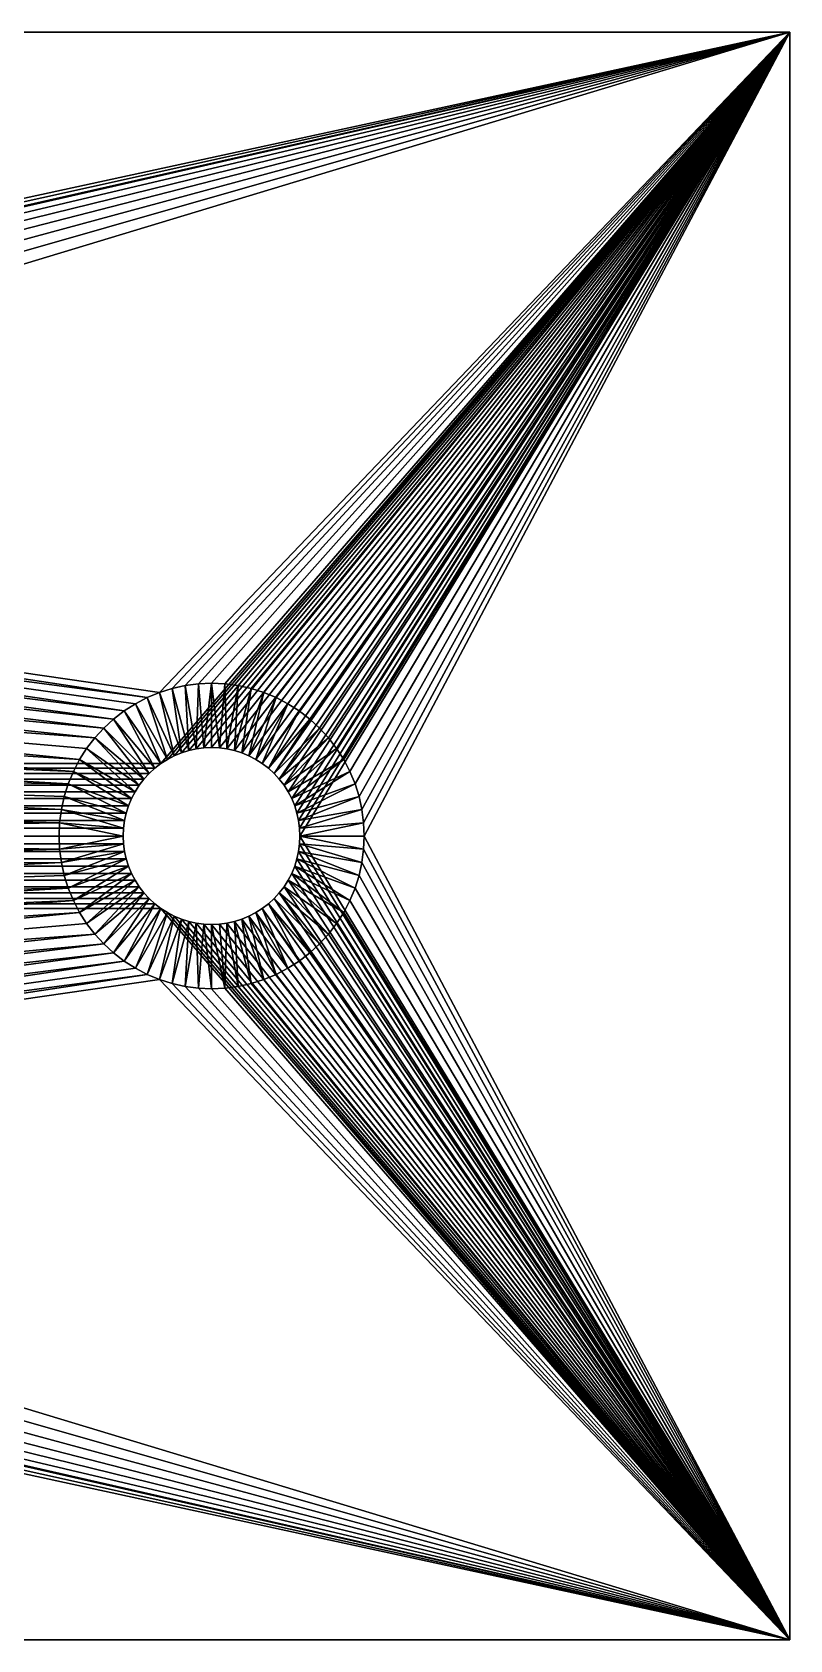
# Model space of a CAD drawing. Header units: millimetres. Extents: x -60 to 60, y -25 to 25.
# Drawn here: x 36.4 to 60, y -25 to 25 of the extents above; entities that cross this region are included whole.
import ezdxf

# ---------------------------------------------------------------- set-up
doc = ezdxf.new("R2010")
doc.units = ezdxf.units.MM
doc.layers.add('MODEL_3D', color=7, linetype='Continuous')

msp = doc.modelspace()

# ---------------------------------------------------------------- meshes
at = {"layer": 'MODEL_3D', "color": 7}
mesh = msp.add_polyface(dxfattribs=at)
corners = [(0, 12, 5), (-60, 25, 5), (-1.04587, 11.9543, 5), (-37.695, 2.00744, 5), (-11.5911, 3.10583, 5), (-11.2763, 4.10424, 5), (-37.8864, 2.375, 5), (-10.8757, 5.07142, 5), (-38.3613, 3.05324, 5), (-10.3923, 6, 5), (-38.6412, 3.35876, 5), (-9.82982, 6.88292, 5), (-38.9468, 3.63871, 5), (-9.19253, 7.71345, 5), (-39.2755, 3.89097, 5), (-8.48528, 8.48528, 5), (-39.9926, 4.30496, 5), (-7.71345, 9.19253, 5), (-6.88292, 9.82982, 5), (-6, 10.3923, 5), (-5.07142, 10.8757, 5), (-4.10424, 11.2763, 5), (-3.10583, 11.5911, 5), (-37.5365, 1.6246, 5), (-38.109, 2.72449, 5), (-2.08378, 11.8177, 5), (-40.4227, 2.25267, -5), (-60, 25, -5), (60, 25, -5), (-10.3923, 6, 13), (-10.8757, 5.07142, 13), (-9.19253, 7.71345, 13), (-9.82982, 6.88292, 13), (-11.2763, 4.10424, 13), (-11.5911, 3.10583, 13), (-4.46646, 1.2378, 13), (-11.8177, 2.08378, 5), (-11.8177, 2.08378, 13), (-8.48528, 8.48528, 13)]
mesh.append_faces([[corners[k] for k in face] for face in [(0, 1, 2), (3, 4, 5), (6, 5, 7), (8, 7, 9), (10, 9, 11), (12, 11, 13), (14, 13, 15), (16, 15, 17), (1, 17, 18), (1, 18, 19), (1, 19, 20), (1, 20, 21), (1, 21, 22), (4, 3, 23), (5, 6, 3), (7, 24, 6), (1, 22, 25), (2, 1, 25), (26, 27, 28), (1, 28, 27), (7, 29, 9), (29, 7, 30), (11, 31, 13), (31, 11, 32), (4, 33, 5), (33, 4, 34), (34, 35, 33), (36, 34, 4), (34, 36, 37), (38, 13, 31), (9, 32, 11), (32, 9, 29), (5, 30, 7), (30, 5, 33)]])
mesh = msp.add_polyface(dxfattribs=at)
corners = [(-60, 25, 5), (0, 12, 5), (60, 25, 5), (-1.04587, 11.9543, 5), (-2.08378, 11.8177, 13), (-1.04587, 11.9543, 13), (-2.08378, 11.8177, 5), (-3.10583, 11.5911, 13), (-3.10583, 11.5911, 5), (0, 12, 13), (-0.039616, 4.63463, 13), (0, 4.63636, 13), (-0.404085, 4.61872, 13), (-0.765781, 4.5711, 13), (-0.805096, 4.56593, 13), (-0.84381, 4.55734, 13), (-1.19998, 4.47838, 13), (-1.2378, 4.46646, 13), (-1.58573, 4.35676, 13), (-4.10424, 11.2763, 13), (-1.92278, 4.21715, 13), (-5.07142, 10.8757, 13), (-1.95941, 4.20197, 13), (-1.99458, 4.18366, 13), (-2.31818, 4.01521, 13), (-6, 10.3923, 13), (-2.62587, 3.81919, 13), (-6.88292, 9.82982, 13), (-2.65931, 3.79789, 13), (-2.69077, 3.77375, 13), (-2.9802, 3.55166, 13), (-4.10424, 11.2763, 5), (0, 5, 12), (-0.435779, 4.98097, 12), (-0.86824, 4.92404, 12), (-1.2941, 4.82963, 12), (-0.400916, 4.58249, 12), (-0.798781, 4.53012, 12)]
mesh.append_faces([[corners[k] for k in face] for face in [(0, 1, 2), (3, 4, 5), (4, 3, 6), (6, 7, 4), (7, 6, 8), (9, 10, 11), (9, 12, 10), (5, 12, 9), (12, 5, 13), (4, 13, 5), (13, 4, 14), (14, 4, 15), (15, 4, 16), (7, 16, 4), (16, 7, 17), (17, 7, 18), (19, 18, 7), (18, 19, 20), (21, 20, 19), (20, 21, 22), (22, 21, 23), (23, 21, 24), (24, 25, 26), (26, 27, 28), (28, 27, 29), (29, 27, 30), (8, 19, 7), (19, 8, 31), (1, 5, 9), (5, 1, 3), (32, 10, 33), (34, 15, 35), (13, 34, 33), (33, 36, 32), (34, 37, 33)]])
mesh = msp.add_polyface(dxfattribs=at)
corners = [(8.48528, 8.48528, 5), (39.9926, 4.30496, 5), (7.71345, 9.19253, 5), (11.5911, 3.10583, 5), (37.5365, 1.6246, 5), (37.695, 2.00744, 5), (11.2763, 4.10424, 5), (37.8864, 2.375, 5), (10.8757, 5.07142, 5), (38.109, 2.72449, 5), (38.3613, 3.05324, 5), (9.19253, 7.71345, 5), (39.2755, 3.89097, 5), (11.8177, 2.08378, 5), (10.3923, 6, 5), (38.6412, 3.35876, 5), (9.82982, 6.88292, 5), (38.9468, 3.63871, 5), (60, 25, 5), (6.88292, 9.82982, 5), (6, 10.3923, 5), (5.07142, 10.8757, 5), (4.10424, 11.2763, 5), (3.10583, 11.5911, 5), (2.08378, 11.8177, 5), (1.04587, 11.9543, 5), (0, 12, 5), (40.4227, 2.25267, -5), (-40.4227, 2.25267, -5), (60, 25, -5), (-60, 25, 5), (11.8177, 2.08378, 13), (11.5911, 3.10583, 13), (10.3923, 6, 13), (9.82982, 6.88292, 13), (11.2763, 4.10424, 13), (10.8757, 5.07142, 13), (4.46646, 1.2378, 13), (9.19253, 7.71345, 13)]
mesh.append_faces([[corners[k] for k in face] for face in [(0, 1, 2), (3, 4, 5), (6, 5, 7), (8, 7, 9), (8, 9, 10), (11, 12, 0), (4, 3, 13), (5, 6, 3), (7, 8, 6), (10, 14, 8), (15, 16, 14), (16, 17, 11), (18, 19, 2), (18, 20, 19), (18, 21, 20), (18, 22, 21), (18, 23, 22), (18, 24, 23), (18, 25, 24), (18, 26, 25), (27, 28, 29), (29, 30, 18), (31, 3, 32), (3, 31, 13), (33, 16, 34), (16, 33, 14), (35, 8, 36), (8, 35, 6), (36, 14, 33), (14, 36, 8), (32, 6, 35), (6, 32, 3), (37, 32, 35), (34, 11, 38), (11, 34, 16)]])
mesh = msp.add_polyface(dxfattribs=at)
corners = [(7.71345, 9.19253, 5), (40.3754, 4.46354, 5), (60, 25, 5), (39.9926, 4.30496, 5), (8.48528, 8.48528, 5), (39.625, 4.11362, 5), (39.2755, 3.89097, 5), (10.3923, 6, 5), (38.3613, 3.05324, 5), (38.6412, 3.35876, 5), (38.9468, 3.63871, 5), (9.82982, 6.88292, 5), (9.19253, 7.71345, 5), (38.109, 2.72449, 5), (38.3613, 3.05324, 1.8), (38.109, 2.72449, 1.8), (39.2755, 3.89097, 1.8), (40.4227, 2.25267, 1.8), (39.625, 4.11362, 1.8), (38.9468, 3.63871, 1.8), (40.2323, 2.10662, 1.8), (40.0555, 1.94454, 1.8), (38.6412, 3.35876, 1.8), (39.8934, 1.76767, 1.8), (39.7473, 1.57733, 1.8), (39.6184, 1.375, 1.8), (37.8864, 2.375, 1.8), (37.695, 2.00744, 1.8), (39.5077, 1.1622, 1.8), (37.8864, 2.375, 5), (37.695, 2.00744, 5), (37.5365, 1.6246, 5)]
mesh.append_faces([[corners[k] for k in face] for face in [(0, 1, 2), (1, 0, 3), (3, 4, 5), (5, 4, 6), (7, 8, 9), (10, 11, 9), (6, 12, 10), (13, 14, 8), (14, 13, 15), (16, 17, 18), (19, 20, 16), (20, 19, 21), (22, 21, 19), (21, 22, 23), (14, 23, 22), (23, 14, 24), (15, 24, 14), (24, 15, 25), (26, 25, 15), (27, 28, 26), (22, 10, 9), (10, 22, 19), (16, 5, 6), (5, 16, 18), (29, 15, 13), (15, 29, 26), (8, 22, 9), (22, 8, 14), (18, 3, 5), (30, 26, 29), (26, 30, 27), (19, 6, 10), (6, 19, 16), (31, 27, 30)]])
mesh = msp.add_polyface(dxfattribs=at)
corners = [(60, 25, 5), (42, 4.75, 5), (42.414, 4.73192, 5), (41.586, 4.73192, 5), (41.1752, 4.67784, 5), (40.7706, 4.58815, 5), (40.3754, 4.46354, 5), (42.4775, 2.70822, -5), (60, 25, -5), (42.7118, 2.6563, -5), (42.2397, 2.73954, -5), (42, 2.75, -5), (41.7603, 2.73954, -5), (41.5225, 2.70822, -5), (41.2882, 2.6563, -5), (41.0594, 2.58415, -5), (40.8378, 2.49235, -5), (40.625, 2.38157, -5), (40.4227, 2.25267, -5), (46.7319, 0.413989, 1.8), (46.6778, 0.824828, 5), (46.6778, 0.824828, 1.8), (46.7319, 0.413989, 5), (46.75, 0, 1.8), (46.75, 0, 5), (46.5881, 1.22939, 5), (46.5881, 1.22939, 1.8), (46.4635, 1.6246, 1.8), (46.305, 2.00744, 5), (46.305, 2.00744, 1.8), (46.4635, 1.6246, 5), (44.75, 0, 1.8), (44.7395, 0.239677, 1.8), (44.7082, 0.477532, 1.8), (44.6563, 0.711752, 1.8), (45.6387, 3.05324, 5), (45.891, 2.72449, 1.8), (45.891, 2.72449, 5), (46.1136, 2.375, 5), (46.1136, 2.375, 1.8)]
mesh.append_faces([[corners[k] for k in face] for face in [(0, 1, 2), (0, 3, 1), (0, 4, 3), (0, 5, 4), (0, 6, 5), (7, 8, 9), (10, 8, 7), (11, 8, 10), (12, 8, 11), (13, 8, 12), (14, 8, 13), (15, 8, 14), (16, 8, 15), (17, 8, 16), (18, 8, 17), (19, 20, 21), (20, 19, 22), (23, 22, 19), (22, 23, 24), (21, 25, 26), (25, 21, 20), (27, 28, 29), (28, 27, 30), (31, 23, 19), (32, 19, 21), (33, 21, 26), (34, 26, 27), (35, 36, 37), (29, 38, 39), (38, 29, 28), (26, 30, 27), (30, 26, 25), (39, 37, 36), (37, 39, 38)]])
mesh = msp.add_polyface(dxfattribs=at)
corners = [(60, 25, -5), (60, -25, 5), (60, -25, -5), (46.7319, -0.413989, 5), (46.75, 0, 5), (46.6778, -0.824828, 5), (46.5881, -1.22939, 5), (46.4635, -1.6246, 5), (46.305, -2.00744, 5), (46.1136, -2.375, 5), (45.891, -2.72449, 5), (45.6387, -3.05324, 5), (45.3588, -3.35876, 5), (45.0532, -3.63871, 5), (44.7245, -3.89097, 5), (44.375, -4.11362, 5), (44.0074, -4.30496, 5), (43.6246, -4.46354, 5), (43.2294, -4.58815, 5), (42.8248, -4.67784, 5), (42.414, -4.73192, 5), (44.7395, -0.239677, -5), (44.75, 0, -5), (44.7082, -0.477532, -5), (44.6563, -0.711752, -5), (44.5842, -0.940555, -5), (44.4923, -1.1622, -5), (44.3816, -1.375, -5), (44.2527, -1.57733, -5), (44.1066, -1.76767, -5), (43.9445, -1.94454, -5), (43.7677, -2.10662, -5), (43.5773, -2.25267, -5), (43.375, -2.38157, -5), (43.1622, -2.49235, -5), (42.9406, -2.58415, -5), (42.7118, -2.6563, -5), (42.4775, -2.70822, -5)]
mesh.append_faces([[corners[k] for k in face] for face in [(0, 1, 2), (3, 1, 4), (5, 1, 3), (6, 1, 5), (7, 1, 6), (8, 1, 7), (9, 1, 8), (10, 1, 9), (11, 1, 10), (12, 1, 11), (13, 1, 12), (14, 1, 13), (15, 1, 14), (16, 1, 15), (17, 1, 16), (18, 1, 17), (19, 1, 18), (20, 1, 19), (2, 21, 22), (2, 23, 21), (2, 24, 23), (2, 25, 24), (2, 26, 25), (2, 27, 26), (2, 28, 27), (2, 29, 28), (2, 30, 29), (2, 31, 30), (2, 32, 31), (2, 33, 32), (2, 34, 33), (2, 35, 34), (2, 36, 35), (2, 37, 36)]])
mesh = msp.add_polyface(dxfattribs=at)
corners = [(60, -25, 5), (60, 25, -5), (60, 25, 5), (46.75, 0, 5), (46.7319, 0.413989, 5), (46.6778, 0.824828, 5), (46.5881, 1.22939, 5), (46.4635, 1.6246, 5), (46.305, 2.00744, 5), (46.1136, 2.375, 5), (45.891, 2.72449, 5), (45.6387, 3.05324, 5), (45.3588, 3.35876, 5), (45.0532, 3.63871, 5), (44.7245, 3.89097, 5), (44.375, 4.11362, 5), (44.0074, 4.30496, 5), (43.6246, 4.46354, 5), (43.2294, 4.58815, 5), (42.8248, 4.67784, 5), (42.414, 4.73192, 5), (60, -25, -5), (44.75, 0, -5), (44.7395, 0.239677, -5), (44.7082, 0.477532, -5), (44.6563, 0.711752, -5), (44.5842, 0.940555, -5), (44.4923, 1.1622, -5), (44.3816, 1.375, -5), (44.2527, 1.57733, -5), (44.1066, 1.76767, -5), (43.9445, 1.94454, -5), (43.7677, 2.10662, -5), (43.5773, 2.25267, -5), (43.375, 2.38157, -5), (43.1622, 2.49235, -5), (42.9406, 2.58415, -5), (42.7118, 2.6563, -5)]
mesh.append_faces([[corners[k] for k in face] for face in [(0, 1, 2), (2, 3, 0), (2, 4, 3), (2, 5, 4), (2, 6, 5), (2, 7, 6), (2, 8, 7), (2, 9, 8), (2, 10, 9), (2, 11, 10), (2, 12, 11), (2, 13, 12), (2, 14, 13), (2, 15, 14), (2, 16, 15), (2, 17, 16), (2, 18, 17), (2, 19, 18), (2, 20, 19), (21, 22, 1), (23, 1, 22), (24, 1, 23), (25, 1, 24), (26, 1, 25), (27, 1, 26), (28, 1, 27), (29, 1, 28), (30, 1, 29), (31, 1, 30), (32, 1, 31), (33, 1, 32), (34, 1, 33), (35, 1, 34), (36, 1, 35), (37, 1, 36)]])
mesh = msp.add_polyface(dxfattribs=at)
corners = [(40.8378, 2.49235, -5), (41.0594, 2.58415, 1.8), (40.8378, 2.49235, 1.8), (41.0594, 2.58415, -5), (40.4227, 2.25267, -5), (40.625, 2.38157, 1.8), (40.4227, 2.25267, 1.8), (40.625, 2.38157, -5), (41.2882, 2.6563, 1.8), (41.2882, 2.6563, -5), (40.0555, 1.94454, -5), (40.2323, 2.10662, 1.8), (40.0555, 1.94454, 1.8), (40.2323, 2.10662, -5), (39.8934, 1.76767, 1.8), (39.8934, 1.76767, -5), (39.7473, 1.57733, 1.8), (39.7473, 1.57733, -5), (40.3754, 4.46354, 1.8), (40.7706, 4.58815, 5), (40.3754, 4.46354, 5), (40.7706, 4.58815, 1.8), (41.1752, 4.67784, 5), (41.1752, 4.67784, 1.8), (39.9926, 4.30496, 1.8), (39.9926, 4.30496, 5), (41.5225, 2.70822, 1.8), (39.625, 4.11362, 1.8), (39.2755, 3.89097, 1.8), (41.586, 4.73192, 5)]
mesh.append_faces([[corners[k] for k in face] for face in [(0, 1, 2), (1, 0, 3), (4, 5, 6), (5, 4, 7), (7, 2, 5), (2, 7, 0), (3, 8, 1), (8, 3, 9), (10, 11, 12), (11, 10, 13), (14, 10, 12), (10, 14, 15), (13, 6, 11), (6, 13, 4), (16, 15, 14), (15, 16, 17), (18, 19, 20), (19, 18, 21), (21, 22, 19), (22, 21, 23), (24, 20, 25), (20, 24, 18), (26, 23, 8), (21, 8, 23), (8, 21, 1), (18, 1, 21), (1, 18, 2), (24, 2, 18), (2, 24, 5), (27, 5, 24), (5, 27, 6), (6, 28, 11), (23, 29, 22), (25, 27, 24)]])
mesh = msp.add_polyface(dxfattribs=at)
corners = [(42.2397, 2.73954, -5), (42.4775, 2.70822, 1.8), (42.2397, 2.73954, 1.8), (42.4775, 2.70822, -5), (41.2882, 2.6563, -5), (41.5225, 2.70822, 1.8), (41.2882, 2.6563, 1.8), (41.5225, 2.70822, -5), (42.9406, 2.58415, -5), (43.1622, 2.49235, 1.8), (42.9406, 2.58415, 1.8), (42.7118, 2.6563, -5), (42.7118, 2.6563, 1.8), (42, 2.75, -5), (42, 2.75, 1.8), (41.7603, 2.73954, 1.8), (41.7603, 2.73954, -5), (42.414, 4.73192, 1.8), (42.8248, 4.67784, 5), (42.414, 4.73192, 5), (42.8248, 4.67784, 1.8), (43.2294, 4.58815, 1.8), (42, 4.75, 1.8), (41.586, 4.73192, 1.8), (41.1752, 4.67784, 1.8), (41.586, 4.73192, 5), (42, 4.75, 5), (43.2294, 4.58815, 5)]
mesh.append_faces([[corners[k] for k in face] for face in [(0, 1, 2), (1, 0, 3), (4, 5, 6), (5, 4, 7), (8, 9, 10), (11, 10, 12), (10, 11, 8), (3, 12, 1), (12, 3, 11), (13, 2, 14), (2, 13, 0), (7, 15, 5), (15, 7, 16), (16, 14, 15), (14, 16, 13), (17, 18, 19), (18, 17, 20), (12, 21, 20), (21, 12, 10), (20, 1, 12), (17, 1, 20), (17, 2, 1), (22, 2, 17), (22, 14, 2), (22, 15, 14), (23, 15, 22), (23, 5, 15), (24, 5, 23), (25, 24, 23), (22, 19, 26), (19, 22, 17), (20, 27, 18), (23, 26, 25), (26, 23, 22)]])
mesh = msp.add_polyface(dxfattribs=at)
corners = [(43.1622, 2.49235, 1.8), (42.9406, 2.58415, -5), (43.1622, 2.49235, -5), (43.375, 2.38157, 1.8), (43.375, 2.38157, -5), (43.5773, 2.25267, 1.8), (44.7245, 3.89097, 1.8), (45.0532, 3.63871, 5), (44.7245, 3.89097, 5), (45.0532, 3.63871, 1.8), (43.2294, 4.58815, 1.8), (43.6246, 4.46354, 5), (43.2294, 4.58815, 5), (43.6246, 4.46354, 1.8), (44.375, 4.11362, 1.8), (44.375, 4.11362, 5), (45.6387, 3.05324, 1.8), (45.3588, 3.35876, 5), (45.3588, 3.35876, 1.8), (45.6387, 3.05324, 5), (44.2527, 1.57733, 1.8), (45.891, 2.72449, 1.8), (44.1066, 1.76767, 1.8), (43.9445, 1.94454, 1.8), (43.7677, 2.10662, 1.8), (44.0074, 4.30496, 1.8), (42.9406, 2.58415, 1.8), (42.8248, 4.67784, 1.8), (44.0074, 4.30496, 5)]
mesh.append_faces([[corners[k] for k in face] for face in [(0, 1, 2), (2, 3, 0), (3, 2, 4), (4, 5, 3), (6, 7, 8), (7, 6, 9), (10, 11, 12), (11, 10, 13), (14, 8, 15), (8, 14, 6), (16, 17, 18), (17, 16, 19), (20, 21, 16), (22, 16, 18), (23, 18, 9), (24, 9, 6), (5, 6, 14), (3, 14, 25), (18, 23, 22), (9, 24, 23), (0, 25, 13), (6, 5, 24), (14, 3, 5), (26, 13, 10), (25, 0, 3), (13, 26, 0), (21, 19, 16), (9, 17, 7), (17, 9, 18), (12, 27, 10), (13, 28, 11), (28, 13, 25), (25, 15, 28), (15, 25, 14)]])
mesh = msp.add_polyface(dxfattribs=at)
corners = [(-37.2681, 0.413989, 5), (-12, 0, 5), (-11.9543, 1.04587, 5), (-37.3222, 0.824828, 5), (-11.8177, 2.08378, 5), (-37.4118, 1.22939, 5), (-11.5911, 3.10583, 5), (-37.25, 0, 5), (-37.5365, 1.6246, 5), (-39.2605, 0.239677, -5), (39.2605, 0.239677, -5), (-39.25, 0, -5), (-39.2918, 0.477532, -5), (39.2918, 0.477532, -5), (-39.3437, 0.711752, -5), (39.3437, 0.711752, -5), (-39.4158, 0.940555, -5), (39.4158, 0.940555, -5), (-39.5077, 1.1622, -5), (39.5077, 1.1622, -5), (-39.6184, 1.375, -5), (39.6184, 1.375, -5), (-39.7473, 1.57733, -5), (39.7473, 1.57733, -5), (-39.8934, 1.76767, -5), (39.8934, 1.76767, -5), (-40.0555, 1.94454, -5), (40.0555, 1.94454, -5), (-40.2323, 2.10662, -5), (40.2323, 2.10662, -5), (-40.4227, 2.25267, -5), (-11.8177, 2.08378, 13), (-11.9543, 1.04587, 13), (-4.63463, 0.039616, 13), (-4.61872, 0.404085, 13), (-4.46646, 1.2378, 13), (-11.5911, 3.10583, 13), (-4.47838, 1.19998, 13), (-4.55734, 0.84381, 13), (-4.56593, 0.805096, 13), (-4.5711, 0.765781, 13), (-12, 0, 13), (-4.63636, 0, 13), (-5, 0, 12), (-4.98097, 0.435779, 12), (-4.6, 0, 12)]
mesh.append_faces([[corners[k] for k in face] for face in [(0, 1, 2), (3, 2, 4), (5, 4, 6), (1, 0, 7), (2, 3, 0), (4, 5, 3), (6, 8, 5), (9, 10, 11), (12, 13, 9), (14, 15, 12), (16, 17, 14), (18, 19, 16), (20, 21, 18), (22, 23, 20), (24, 25, 22), (26, 25, 24), (27, 26, 28), (29, 28, 30), (2, 31, 4), (31, 2, 32), (32, 33, 34), (35, 36, 37), (37, 36, 38), (31, 38, 36), (38, 31, 39), (39, 31, 40), (40, 31, 34), (32, 34, 31), (41, 33, 32), (33, 41, 42), (1, 32, 2), (32, 1, 41), (33, 43, 44), (43, 45, 44)]])
mesh = msp.add_polyface(dxfattribs=at)
corners = [(37.2681, 0.413989, 5), (12, 0, 5), (37.25, 0, 5), (11.9543, 1.04587, 5), (37.3222, 0.824828, 5), (11.8177, 2.08378, 5), (37.4118, 1.22939, 5), (37.5365, 1.6246, 5), (-40.4227, 2.25267, -5), (40.4227, 2.25267, -5), (40.2323, 2.10662, -5), (-40.2323, 2.10662, -5), (40.0555, 1.94454, -5), (-40.0555, 1.94454, -5), (39.8934, 1.76767, -5), (-39.25, 0, -5), (39.2605, 0.239677, -5), (39.25, 0, -5), (-39.2605, 0.239677, -5), (39.2918, 0.477532, -5), (-39.2918, 0.477532, -5), (39.3437, 0.711752, -5), (-39.3437, 0.711752, -5), (39.4158, 0.940555, -5), (-39.4158, 0.940555, -5), (39.5077, 1.1622, -5), (-39.5077, 1.1622, -5), (39.6184, 1.375, -5), (-39.6184, 1.375, -5), (39.7473, 1.57733, -5), (-39.7473, 1.57733, -5), (11.9543, 1.04587, 13), (11.8177, 2.08378, 13), (12, 0, 13), (4.63463, 0.039616, 13), (4.61872, 0.404085, 13), (4.63636, 0, 13), (4.55734, 0.84381, 13), (11.5911, 3.10583, 13), (4.5711, 0.765781, 13), (4.56593, 0.805096, 13), (4.47838, 1.19998, 13), (4.46646, 1.2378, 13), (5, 0, 12), (4.98097, 0.435779, 12), (4.6, 0, 12), (4.58249, 0.400916, 12), (4.92404, 0.86824, 12)]
mesh.append_faces([[corners[k] for k in face] for face in [(0, 1, 2), (3, 0, 4), (5, 4, 6), (5, 6, 7), (0, 3, 1), (4, 5, 3), (8, 9, 10), (11, 10, 12), (13, 12, 14), (15, 16, 17), (16, 18, 19), (19, 20, 21), (21, 22, 23), (23, 24, 25), (25, 26, 27), (27, 28, 29), (29, 30, 14), (31, 5, 32), (5, 31, 3), (33, 3, 31), (3, 33, 1), (34, 33, 31), (35, 31, 32), (33, 34, 36), (37, 32, 38), (31, 35, 34), (32, 39, 35), (32, 40, 39), (32, 37, 40), (38, 41, 37), (38, 42, 41), (43, 34, 44), (45, 43, 44), (46, 44, 47)]])
mesh = msp.add_polyface(dxfattribs=at)
corners = [(44.7395, 0.239677, -5), (44.7082, 0.477532, 1.8), (44.7082, 0.477532, -5), (44.7395, 0.239677, 1.8), (44.75, 0, -5), (44.75, 0, 1.8), (44.6563, 0.711752, 1.8), (44.6563, 0.711752, -5), (44.3816, 1.375, -5), (44.2527, 1.57733, 1.8), (44.2527, 1.57733, -5), (44.3816, 1.375, 1.8), (44.5842, 0.940555, 1.8), (44.5842, 0.940555, -5), (44.1066, 1.76767, 1.8), (44.1066, 1.76767, -5), (44.4923, 1.1622, 1.8), (44.4923, 1.1622, -5), (43.9445, 1.94454, 1.8), (43.9445, 1.94454, -5), (43.7677, 2.10662, -5), (43.7677, 2.10662, 1.8), (43.5773, 2.25267, -5), (43.5773, 2.25267, 1.8), (43.375, 2.38157, -5), (46.4635, 1.6246, 1.8), (46.305, 2.00744, 1.8), (46.1136, 2.375, 1.8), (45.891, 2.72449, 1.8), (46.7319, 0.413989, 1.8), (46.6778, 0.824828, 1.8), (46.5881, 1.22939, 1.8), (45.6387, 3.05324, 1.8)]
mesh.append_faces([[corners[k] for k in face] for face in [(0, 1, 2), (1, 0, 3), (4, 3, 0), (3, 4, 5), (2, 6, 7), (6, 2, 1), (8, 9, 10), (9, 8, 11), (7, 12, 13), (12, 7, 6), (10, 14, 15), (14, 10, 9), (13, 16, 17), (16, 13, 12), (15, 18, 19), (18, 15, 14), (20, 18, 21), (18, 20, 19), (22, 21, 23), (21, 22, 20), (17, 11, 8), (11, 17, 16), (23, 24, 22), (12, 25, 26), (16, 26, 27), (11, 27, 28), (29, 3, 5), (30, 1, 3), (31, 6, 1), (25, 12, 6), (26, 16, 12), (27, 11, 16), (28, 9, 11), (32, 14, 9)]])
mesh = msp.add_polyface(dxfattribs=at)
corners = [(39.2605, 0.239677, 1.8), (39.2918, 0.477532, -5), (39.2918, 0.477532, 1.8), (39.2605, 0.239677, -5), (39.3437, 0.711752, -5), (39.3437, 0.711752, 1.8), (39.5077, 1.1622, 1.8), (39.6184, 1.375, -5), (39.6184, 1.375, 1.8), (39.5077, 1.1622, -5), (39.4158, 0.940555, 1.8), (39.4158, 0.940555, -5), (39.7473, 1.57733, -5), (39.7473, 1.57733, 1.8), (39.25, 0, 1.8), (39.25, 0, -5), (37.2681, 0.413989, 5), (37.3222, 0.824828, 1.8), (37.3222, 0.824828, 5), (37.2681, 0.413989, 1.8), (37.25, 0, 5), (37.25, 0, 1.8), (37.8864, 2.375, 1.8), (37.695, 2.00744, 1.8), (37.5365, 1.6246, 1.8), (37.4118, 1.22939, 1.8), (37.4118, 1.22939, 5), (37.5365, 1.6246, 5)]
mesh.append_faces([[corners[k] for k in face] for face in [(0, 1, 2), (1, 0, 3), (2, 4, 5), (4, 2, 1), (6, 7, 8), (7, 6, 9), (10, 9, 6), (9, 10, 11), (8, 12, 13), (12, 8, 7), (14, 3, 0), (3, 14, 15), (5, 11, 10), (11, 5, 4), (16, 17, 18), (17, 16, 19), (20, 19, 16), (19, 20, 21), (8, 22, 6), (6, 23, 10), (24, 10, 23), (10, 24, 5), (25, 5, 24), (5, 25, 2), (17, 2, 25), (2, 17, 0), (19, 0, 17), (0, 19, 14), (21, 14, 19), (18, 25, 26), (25, 18, 17), (26, 24, 27), (24, 26, 25), (23, 27, 24)]])
mesh = msp.add_polyface(dxfattribs=at)
corners = [(-37.2681, -0.413989, 5), (-12, 0, 5), (-37.25, 0, 5), (-11.9543, -1.04587, 5), (-37.3222, -0.824828, 5), (-11.8177, -2.08378, 5), (-37.4118, -1.22939, 5), (-11.5911, -3.10583, 5), (-37.5365, -1.6246, 5), (-40.2323, -2.10662, -5), (40.2323, -2.10662, -5), (-40.4227, -2.25267, -5), (39.2605, -0.239677, -5), (-39.2605, -0.239677, -5), (-39.25, 0, -5), (39.2918, -0.477532, -5), (-39.2918, -0.477532, -5), (39.3437, -0.711752, -5), (-39.3437, -0.711752, -5), (39.4158, -0.940555, -5), (-39.4158, -0.940555, -5), (39.5077, -1.1622, -5), (-39.5077, -1.1622, -5), (39.6184, -1.375, -5), (-39.6184, -1.375, -5), (39.7473, -1.57733, -5), (-39.7473, -1.57733, -5), (39.8934, -1.76767, -5), (-39.8934, -1.76767, -5), (-40.0555, -1.94454, -5), (40.0555, -1.94454, -5), (-11.5911, -3.10583, 13), (-4.46646, -1.2378, 13), (-4.47838, -1.19998, 13), (-4.55734, -0.84381, 13), (-11.8177, -2.08378, 13), (-4.56593, -0.805096, 13), (-4.5711, -0.765781, 13), (-4.61872, -0.404085, 13), (-12, 0, 13), (-4.63463, -0.039616, 13), (-4.63636, 0, 13), (-11.9543, -1.04587, 13), (-5, 0, 12), (-4.98097, -0.435779, 12), (-4.6, 0, 12)]
mesh.append_faces([[corners[k] for k in face] for face in [(0, 1, 2), (1, 0, 3), (4, 3, 0), (3, 4, 5), (6, 5, 4), (5, 6, 7), (8, 7, 6), (9, 10, 11), (12, 13, 14), (15, 16, 13), (17, 18, 16), (19, 20, 18), (21, 22, 20), (23, 24, 22), (25, 26, 24), (27, 28, 26), (27, 29, 28), (29, 30, 9), (31, 32, 33), (31, 33, 34), (35, 34, 36), (35, 36, 37), (35, 37, 38), (39, 40, 41), (40, 42, 38), (34, 35, 31), (38, 42, 35), (40, 39, 42), (3, 39, 1), (39, 3, 42), (5, 42, 3), (42, 5, 35), (43, 40, 44), (45, 43, 44)]])
mesh = msp.add_polyface(dxfattribs=at)
corners = [(12, 0, 5), (37.2681, -0.413989, 5), (37.25, 0, 5), (11.9543, -1.04587, 5), (37.3222, -0.824828, 5), (11.8177, -2.08378, 5), (37.4118, -1.22939, 5), (37.5365, -1.6246, 5), (40.4227, -2.25267, -5), (-40.4227, -2.25267, -5), (40.2323, -2.10662, -5), (39.2605, -0.239677, -5), (-39.25, 0, -5), (39.25, 0, -5), (-39.2605, -0.239677, -5), (39.2918, -0.477532, -5), (-39.2918, -0.477532, -5), (39.3437, -0.711752, -5), (-39.3437, -0.711752, -5), (39.4158, -0.940555, -5), (-39.4158, -0.940555, -5), (39.5077, -1.1622, -5), (-39.5077, -1.1622, -5), (39.6184, -1.375, -5), (-39.6184, -1.375, -5), (39.7473, -1.57733, -5), (-39.7473, -1.57733, -5), (39.8934, -1.76767, -5), (-40.2323, -2.10662, -5), (40.0555, -1.94454, -5), (-40.0555, -1.94454, -5), (11.9543, -1.04587, 13), (12, 0, 13), (11.8177, -2.08378, 13), (4.63463, -0.039616, 13), (4.63636, 0, 13), (4.61872, -0.404085, 13), (4.5711, -0.765781, 13), (4.56593, -0.805096, 13), (4.55734, -0.84381, 13), (11.5911, -3.10583, 13), (4.47838, -1.19998, 13), (4.46646, -1.2378, 13), (5, 0, 12), (4.98097, -0.435779, 12), (4.6, 0, 12), (4.58249, -0.400916, 12), (4.92404, -0.86824, 12)]
mesh.append_faces([[corners[k] for k in face] for face in [(0, 1, 2), (3, 1, 0), (1, 3, 4), (5, 4, 3), (4, 5, 6), (6, 5, 7), (8, 9, 10), (11, 12, 13), (14, 11, 15), (16, 15, 17), (18, 17, 19), (20, 19, 21), (22, 21, 23), (24, 23, 25), (26, 25, 27), (10, 28, 29), (29, 30, 27), (31, 0, 32), (0, 31, 3), (33, 3, 31), (3, 33, 5), (34, 32, 35), (32, 34, 31), (36, 31, 34), (31, 36, 33), (37, 33, 36), (38, 33, 37), (39, 33, 38), (33, 39, 40), (41, 40, 39), (42, 40, 41), (34, 43, 44), (43, 45, 44), (44, 46, 47)]])
mesh = msp.add_polyface(dxfattribs=at)
corners = [(39.5077, -1.1622, 1.8), (39.4158, -0.940555, -5), (39.4158, -0.940555, 1.8), (39.5077, -1.1622, -5), (39.2918, -0.477532, 1.8), (39.2605, -0.239677, -5), (39.2605, -0.239677, 1.8), (39.2918, -0.477532, -5), (39.3437, -0.711752, 1.8), (39.3437, -0.711752, -5), (39.6184, -1.375, 1.8), (39.6184, -1.375, -5), (39.25, 0, -5), (39.25, 0, 1.8), (39.7473, -1.57733, 1.8), (39.7473, -1.57733, -5), (37.4118, -1.22939, 5), (37.3222, -0.824828, 1.8), (37.3222, -0.824828, 5), (37.4118, -1.22939, 1.8), (37.2681, -0.413989, 1.8), (37.2681, -0.413989, 5), (37.25, 0, 1.8), (37.25, 0, 5), (37.8864, -2.375, 1.8), (37.695, -2.00744, 1.8), (37.5365, -1.6246, 1.8), (37.5365, -1.6246, 5), (37.695, -2.00744, 5)]
mesh.append_faces([[corners[k] for k in face] for face in [(0, 1, 2), (1, 0, 3), (4, 5, 6), (5, 4, 7), (8, 7, 4), (7, 8, 9), (2, 9, 8), (9, 2, 1), (10, 3, 0), (3, 10, 11), (6, 12, 13), (12, 6, 5), (14, 11, 10), (11, 14, 15), (16, 17, 18), (17, 16, 19), (18, 20, 21), (20, 18, 17), (21, 22, 23), (22, 21, 20), (24, 10, 0), (25, 0, 2), (26, 2, 8), (19, 8, 4), (17, 4, 6), (20, 6, 13), (2, 26, 25), (8, 19, 26), (4, 17, 19), (6, 20, 17), (13, 22, 20), (27, 19, 16), (19, 27, 26), (28, 26, 27)]])
mesh = msp.add_polyface(dxfattribs=at)
corners = [(42, -4.75, 5), (60, -25, 5), (42.414, -4.73192, 5), (41.586, -4.73192, 5), (41.1752, -4.67784, 5), (40.7706, -4.58815, 5), (40.3754, -4.46354, 5), (60, -25, -5), (42.2397, -2.73954, -5), (42.4775, -2.70822, -5), (42, -2.75, -5), (41.7603, -2.73954, -5), (41.5225, -2.70822, -5), (41.2882, -2.6563, -5), (41.0594, -2.58415, -5), (40.8378, -2.49235, -5), (40.625, -2.38157, -5), (40.4227, -2.25267, -5), (46.4635, -1.6246, 1.8), (46.5881, -1.22939, 5), (46.5881, -1.22939, 1.8), (46.4635, -1.6246, 5), (46.7319, -0.413989, 1.8), (46.75, 0, 5), (46.75, 0, 1.8), (46.7319, -0.413989, 5), (45.6387, -3.05324, 1.8), (45.891, -2.72449, 5), (45.891, -2.72449, 1.8), (46.1136, -2.375, 5), (46.1136, -2.375, 1.8), (46.305, -2.00744, 5), (46.305, -2.00744, 1.8), (44.75, 0, 1.8), (44.7395, -0.239677, 1.8), (46.6778, -0.824828, 1.8), (44.7082, -0.477532, 1.8), (44.6563, -0.711752, 1.8), (44.5842, -0.940555, 1.8), (46.6778, -0.824828, 5)]
mesh.append_faces([[corners[k] for k in face] for face in [(0, 1, 2), (3, 1, 0), (4, 1, 3), (5, 1, 4), (6, 1, 5), (7, 8, 9), (7, 10, 8), (7, 11, 10), (7, 12, 11), (7, 13, 12), (7, 14, 13), (7, 15, 14), (7, 16, 15), (7, 17, 16), (18, 19, 20), (19, 18, 21), (22, 23, 24), (23, 22, 25), (26, 27, 28), (28, 29, 30), (29, 28, 27), (30, 31, 32), (31, 30, 29), (24, 33, 22), (22, 34, 35), (35, 36, 20), (20, 37, 18), (18, 38, 32), (20, 39, 35), (39, 20, 19), (35, 25, 22), (25, 35, 39), (32, 21, 18), (21, 32, 31)]])
mesh = msp.add_polyface(dxfattribs=at)
corners = [(44.7395, -0.239677, -5), (44.75, 0, 1.8), (44.75, 0, -5), (44.7395, -0.239677, 1.8), (44.4923, -1.1622, -5), (44.5842, -0.940555, 1.8), (44.5842, -0.940555, -5), (44.4923, -1.1622, 1.8), (44.7082, -0.477532, -5), (44.7082, -0.477532, 1.8), (43.9445, -1.94454, -5), (44.1066, -1.76767, 1.8), (44.1066, -1.76767, -5), (43.9445, -1.94454, 1.8), (43.5773, -2.25267, -5), (43.375, -2.38157, 1.8), (43.5773, -2.25267, 1.8), (43.375, -2.38157, -5), (44.6563, -0.711752, -5), (44.6563, -0.711752, 1.8), (44.2527, -1.57733, 1.8), (44.2527, -1.57733, -5), (44.3816, -1.375, 1.8), (44.3816, -1.375, -5), (43.7677, -2.10662, -5), (43.7677, -2.10662, 1.8), (46.7319, -0.413989, 1.8), (46.6778, -0.824828, 1.8), (46.5881, -1.22939, 1.8), (46.4635, -1.6246, 1.8), (46.305, -2.00744, 1.8), (46.1136, -2.375, 1.8), (45.891, -2.72449, 1.8), (45.6387, -3.05324, 1.8)]
mesh.append_faces([[corners[k] for k in face] for face in [(0, 1, 2), (1, 0, 3), (4, 5, 6), (5, 4, 7), (8, 3, 0), (3, 8, 9), (10, 11, 12), (11, 10, 13), (14, 15, 16), (15, 14, 17), (18, 9, 8), (9, 18, 19), (12, 20, 21), (20, 12, 11), (6, 19, 18), (19, 6, 5), (21, 22, 23), (22, 21, 20), (24, 16, 25), (16, 24, 14), (23, 7, 4), (7, 23, 22), (10, 25, 13), (25, 10, 24), (3, 26, 1), (9, 27, 3), (19, 28, 9), (5, 29, 19), (7, 30, 5), (30, 7, 31), (22, 31, 7), (31, 22, 32), (20, 32, 22), (11, 33, 20)]])
mesh = msp.add_polyface(dxfattribs=at)
corners = [(-60, -25, 5), (0, -12, 5), (-1.04587, -11.9543, 5), (-2.08378, -11.8177, 5), (-37.695, -2.00744, 5), (-11.5911, -3.10583, 5), (-37.5365, -1.6246, 5), (-11.2763, -4.10424, 5), (-37.8864, -2.375, 5), (-10.8757, -5.07142, 5), (-38.109, -2.72449, 5), (-38.3613, -3.05324, 5), (-10.3923, -6, 5), (-38.6412, -3.35876, 5), (-9.82982, -6.88292, 5), (-38.9468, -3.63871, 5), (-9.19253, -7.71345, 5), (-39.2755, -3.89097, 5), (-8.48528, -8.48528, 5), (-39.9926, -4.30496, 5), (-7.71345, -9.19253, 5), (-6.88292, -9.82982, 5), (-6, -10.3923, 5), (-5.07142, -10.8757, 5), (-4.10424, -11.2763, 5), (-3.10583, -11.5911, 5), (-60, -25, -5), (-40.4227, -2.25267, -5), (60, -25, -5), (60, -25, 5), (-11.2763, -4.10424, 13), (-10.8757, -5.07142, 13), (-9.82982, -6.88292, 13), (-9.19253, -7.71345, 13), (-10.3923, -6, 13), (-11.8177, -2.08378, 13), (-11.8177, -2.08378, 5), (-11.5911, -3.10583, 13), (-4.46646, -1.2378, 13)]
mesh.append_faces([[corners[k] for k in face] for face in [(0, 1, 2), (0, 2, 3), (4, 5, 6), (5, 4, 7), (8, 7, 4), (7, 8, 9), (10, 9, 8), (11, 9, 10), (9, 11, 12), (12, 13, 14), (14, 15, 16), (16, 17, 18), (18, 19, 20), (20, 0, 21), (21, 0, 22), (22, 0, 23), (23, 0, 24), (25, 0, 3), (24, 0, 25), (26, 27, 28), (26, 29, 0), (9, 30, 7), (30, 9, 31), (16, 32, 14), (32, 16, 33), (14, 34, 12), (34, 14, 32), (12, 31, 9), (31, 12, 34), (5, 35, 36), (35, 5, 37), (38, 37, 30), (7, 37, 5), (37, 7, 30)]])
mesh = msp.add_polyface(dxfattribs=at)
corners = [(11.5911, -3.10583, 5), (37.5365, -1.6246, 5), (11.8177, -2.08378, 5), (37.695, -2.00744, 5), (11.2763, -4.10424, 5), (37.8864, -2.375, 5), (10.8757, -5.07142, 5), (38.109, -2.72449, 5), (10.3923, -6, 5), (38.3613, -3.05324, 5), (9.82982, -6.88292, 5), (38.6412, -3.35876, 5), (38.9468, -3.63871, 5), (9.19253, -7.71345, 5), (39.2755, -3.89097, 5), (8.48528, -8.48528, 5), (39.9926, -4.30496, 5), (7.71345, -9.19253, 5), (6.88292, -9.82982, 5), (60, -25, 5), (6, -10.3923, 5), (5.07142, -10.8757, 5), (4.10424, -11.2763, 5), (3.10583, -11.5911, 5), (2.08378, -11.8177, 5), (1.04587, -11.9543, 5), (0, -12, 5), (-40.4227, -2.25267, -5), (40.4227, -2.25267, -5), (60, -25, -5), (-60, -25, -5), (11.5911, -3.10583, 13), (11.8177, -2.08378, 13), (10.3923, -6, 13), (10.8757, -5.07142, 13), (11.2763, -4.10424, 13), (9.19253, -7.71345, 13), (9.82982, -6.88292, 13), (4.46646, -1.2378, 13)]
mesh.append_faces([[corners[k] for k in face] for face in [(0, 1, 2), (1, 0, 3), (4, 3, 0), (3, 4, 5), (6, 5, 4), (5, 6, 7), (8, 9, 6), (10, 11, 8), (12, 10, 13), (14, 13, 15), (16, 15, 17), (18, 19, 17), (20, 19, 18), (21, 19, 20), (22, 19, 21), (23, 19, 22), (24, 19, 23), (25, 19, 24), (26, 19, 25), (27, 28, 29), (19, 30, 29), (31, 2, 32), (2, 31, 0), (33, 6, 34), (6, 33, 8), (34, 4, 35), (4, 34, 6), (36, 10, 37), (10, 36, 13), (37, 8, 33), (8, 37, 10), (31, 38, 35), (35, 0, 31), (0, 35, 4)]])
mesh = msp.add_polyface(dxfattribs=at)
corners = [(7.71345, -9.19253, 5), (40.3754, -4.46354, 5), (39.9926, -4.30496, 5), (8.48528, -8.48528, 5), (39.625, -4.11362, 5), (39.2755, -3.89097, 5), (9.19253, -7.71345, 5), (38.9468, -3.63871, 5), (9.82982, -6.88292, 5), (38.6412, -3.35876, 5), (38.109, -2.72449, 5), (10.8757, -5.07142, 5), (38.3613, -3.05324, 5), (10.3923, -6, 5), (60, -25, 5), (38.3613, -3.05324, 1.8), (38.6412, -3.35876, 1.8), (38.109, -2.72449, 1.8), (37.8864, -2.375, 5), (37.695, -2.00744, 1.8), (37.695, -2.00744, 5), (37.8864, -2.375, 1.8), (38.9468, -3.63871, 1.8), (40.2323, -2.10662, 1.8), (40.0555, -1.94454, 1.8), (39.8934, -1.76767, 1.8), (39.7473, -1.57733, 1.8), (39.6184, -1.375, 1.8), (39.2755, -3.89097, 1.8), (39.5077, -1.1622, 1.8), (39.625, -4.11362, 1.8), (39.9926, -4.30496, 1.8), (37.5365, -1.6246, 1.8)]
mesh.append_faces([[corners[k] for k in face] for face in [(0, 1, 2), (3, 2, 4), (3, 4, 5), (6, 5, 7), (8, 7, 9), (10, 11, 12), (12, 13, 9), (1, 0, 14), (9, 15, 12), (15, 9, 16), (12, 17, 10), (17, 12, 15), (18, 19, 20), (19, 18, 21), (10, 21, 18), (21, 10, 17), (22, 9, 7), (9, 22, 16), (22, 23, 24), (16, 24, 25), (15, 25, 26), (17, 26, 27), (23, 22, 28), (24, 16, 22), (25, 15, 16), (26, 17, 15), (27, 21, 17), (29, 19, 21), (30, 5, 4), (5, 30, 28), (4, 31, 30), (32, 20, 19), (28, 7, 5), (7, 28, 22)]])
mesh = msp.add_polyface(dxfattribs=at)
corners = [(41.2882, -2.6563, -5), (41.0594, -2.58415, 1.8), (41.2882, -2.6563, 1.8), (41.0594, -2.58415, -5), (40.8378, -2.49235, -5), (40.625, -2.38157, 1.8), (40.8378, -2.49235, 1.8), (40.625, -2.38157, -5), (40.2323, -2.10662, -5), (40.0555, -1.94454, 1.8), (40.2323, -2.10662, 1.8), (40.0555, -1.94454, -5), (39.8934, -1.76767, 1.8), (39.7473, -1.57733, -5), (39.7473, -1.57733, 1.8), (39.8934, -1.76767, -5), (40.4227, -2.25267, -5), (40.4227, -2.25267, 1.8), (40.3754, -4.46354, 1.8), (39.9926, -4.30496, 5), (40.3754, -4.46354, 5), (39.9926, -4.30496, 1.8), (40.7706, -4.58815, 1.8), (41.1752, -4.67784, 1.8), (39.625, -4.11362, 1.8), (39.2755, -3.89097, 1.8), (41.1752, -4.67784, 5), (41.586, -4.73192, 1.8), (40.7706, -4.58815, 5), (39.625, -4.11362, 5)]
mesh.append_faces([[corners[k] for k in face] for face in [(0, 1, 2), (1, 0, 3), (4, 5, 6), (5, 4, 7), (8, 9, 10), (9, 8, 11), (12, 13, 14), (13, 12, 15), (9, 15, 12), (15, 9, 11), (3, 6, 1), (6, 3, 4), (16, 10, 17), (10, 16, 8), (7, 17, 5), (17, 7, 16), (18, 19, 20), (19, 18, 21), (22, 2, 1), (18, 1, 6), (2, 22, 23), (21, 6, 5), (24, 5, 17), (1, 18, 22), (25, 17, 10), (6, 21, 18), (5, 24, 21), (17, 25, 24), (26, 27, 23), (22, 20, 28), (20, 22, 18), (23, 28, 26), (28, 23, 22), (21, 29, 19)]])
mesh = msp.add_polyface(dxfattribs=at)
corners = [(43.1622, -2.49235, -5), (42.9406, -2.58415, 1.8), (43.1622, -2.49235, 1.8), (42.9406, -2.58415, -5), (43.375, -2.38157, -5), (43.375, -2.38157, 1.8), (44.7245, -3.89097, 1.8), (44.375, -4.11362, 5), (44.7245, -3.89097, 5), (44.375, -4.11362, 1.8), (45.891, -2.72449, 5), (45.6387, -3.05324, 1.8), (45.6387, -3.05324, 5), (45.0532, -3.63871, 1.8), (45.0532, -3.63871, 5), (44.0074, -4.30496, 1.8), (43.6246, -4.46354, 5), (44.0074, -4.30496, 5), (43.6246, -4.46354, 1.8), (45.891, -2.72449, 1.8), (44.2527, -1.57733, 1.8), (44.1066, -1.76767, 1.8), (45.3588, -3.35876, 1.8), (43.9445, -1.94454, 1.8), (43.7677, -2.10662, 1.8), (43.5773, -2.25267, 1.8), (43.2294, -4.58815, 1.8), (43.2294, -4.58815, 5), (45.3588, -3.35876, 5), (42.8248, -4.67784, 5)]
mesh.append_faces([[corners[k] for k in face] for face in [(0, 1, 2), (1, 0, 3), (4, 2, 5), (2, 4, 0), (6, 7, 8), (7, 6, 9), (10, 11, 12), (13, 8, 14), (8, 13, 6), (15, 16, 17), (16, 15, 18), (19, 20, 11), (11, 21, 22), (23, 22, 21), (22, 23, 13), (24, 13, 23), (13, 24, 6), (25, 6, 24), (6, 25, 9), (5, 9, 25), (9, 5, 15), (2, 15, 5), (15, 2, 18), (1, 18, 2), (18, 1, 26), (18, 27, 16), (27, 18, 26), (22, 14, 28), (14, 22, 13), (26, 29, 27), (9, 17, 7), (17, 9, 15), (22, 12, 11), (12, 22, 28)]])
mesh = msp.add_polyface(dxfattribs=at)
corners = [(42.9406, -2.58415, -5), (42.7118, -2.6563, 1.8), (42.9406, -2.58415, 1.8), (42.7118, -2.6563, -5), (42.4775, -2.70822, 1.8), (42.4775, -2.70822, -5), (41.7603, -2.73954, -5), (41.5225, -2.70822, 1.8), (41.7603, -2.73954, 1.8), (41.5225, -2.70822, -5), (42.2397, -2.73954, 1.8), (42.2397, -2.73954, -5), (42, -2.75, -5), (42, -2.75, 1.8), (41.2882, -2.6563, 1.8), (41.2882, -2.6563, -5), (42.414, -4.73192, 1.8), (42, -4.75, 5), (42.414, -4.73192, 5), (42, -4.75, 1.8), (42.8248, -4.67784, 1.8), (42.8248, -4.67784, 5), (43.2294, -4.58815, 1.8), (41.586, -4.73192, 1.8), (41.1752, -4.67784, 1.8), (41.1752, -4.67784, 5), (41.586, -4.73192, 5)]
mesh.append_faces([[corners[k] for k in face] for face in [(0, 1, 2), (1, 0, 3), (3, 4, 1), (4, 3, 5), (6, 7, 8), (7, 6, 9), (5, 10, 4), (10, 5, 11), (12, 8, 13), (8, 12, 6), (9, 14, 7), (14, 9, 15), (11, 13, 10), (13, 11, 12), (16, 17, 18), (17, 16, 19), (20, 18, 21), (18, 20, 16), (1, 22, 2), (22, 1, 20), (4, 20, 1), (4, 16, 20), (10, 16, 4), (13, 16, 10), (13, 19, 16), (8, 19, 13), (8, 23, 19), (7, 23, 8), (24, 7, 14), (7, 24, 23), (23, 25, 26), (21, 22, 20), (19, 26, 17), (26, 19, 23)]])
mesh = msp.add_polyface(dxfattribs=at)
corners = [(0, -12, 5), (-60, -25, 5), (60, -25, 5), (1.04587, -11.9543, 13), (0, -12, 13), (1.04587, -11.9543, 5), (2.08378, -11.8177, 13), (2.08378, -11.8177, 5), (2.69077, -3.77375, 13), (6.88292, -9.82982, 13), (2.9802, -3.55166, 13), (2.65931, -3.79789, 13), (2.62587, -3.81919, 13), (2.31818, -4.01521, 13), (6, -10.3923, 13), (1.99458, -4.18366, 13), (5.07142, -10.8757, 13), (1.95941, -4.20197, 13), (1.92278, -4.21715, 13), (4.10424, -11.2763, 13), (1.58573, -4.35676, 13), (3.10583, -11.5911, 13), (1.2378, -4.46646, 13), (1.19998, -4.47838, 13), (0.84381, -4.55734, 13), (0.805096, -4.56593, 13), (0.765781, -4.5711, 13), (0.404085, -4.61872, 13), (0.039616, -4.63463, 13), (0, -4.63636, 13), (3.10583, -11.5911, 5), (4.10424, -11.2763, 5), (0.86824, -4.92404, 12), (0.435779, -4.98097, 12), (0, -5, 12), (0.798781, -4.53012, 12), (0, -4.6, 12)]
mesh.append_faces([[corners[k] for k in face] for face in [(0, 1, 2), (0, 3, 4), (3, 0, 5), (5, 6, 3), (6, 5, 7), (8, 9, 10), (11, 9, 8), (12, 9, 11), (13, 14, 12), (15, 16, 13), (17, 16, 15), (18, 16, 17), (16, 18, 19), (20, 19, 18), (19, 20, 21), (22, 21, 20), (23, 21, 22), (21, 23, 6), (24, 6, 23), (25, 6, 24), (26, 6, 25), (6, 26, 3), (27, 3, 26), (28, 3, 27), (4, 28, 29), (28, 4, 3), (7, 21, 6), (21, 7, 30), (30, 19, 21), (19, 30, 31), (26, 32, 33), (34, 28, 33), (35, 33, 32), (36, 34, 33)]])

doc.saveas('drawing.dxf')
